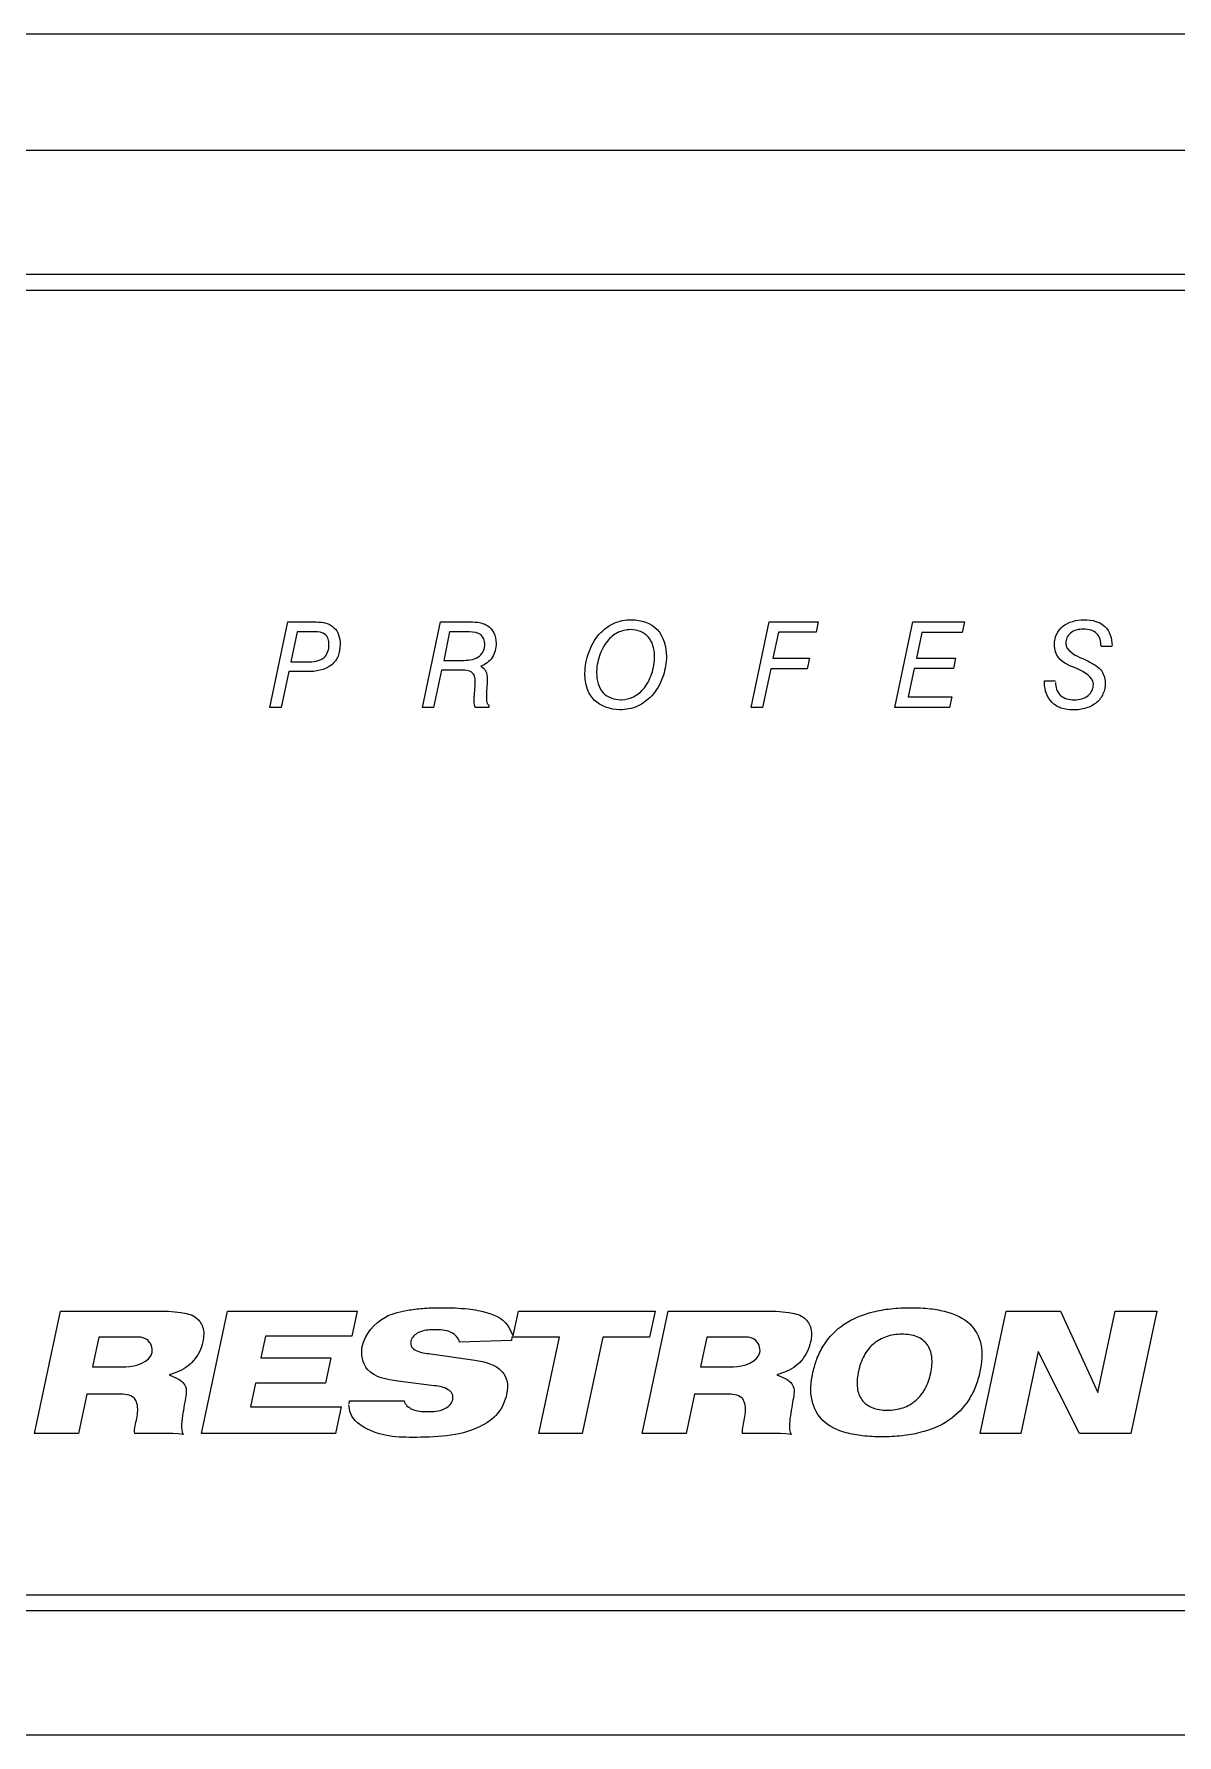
# Model space of a CAD drawing. Header units: inches. Extents: x 29 to 2254, y 8 to 2046.
# Drawn here: x 32.39 to 33.381, y 31.026 to 32.5 of the extents above; entities that cross this region are included whole.
import ezdxf

# ---------------------------------------------------------------- set-up
doc = ezdxf.new("R2010")
doc.units = ezdxf.units.IN
doc.header["$MEASUREMENT"] = 0
doc.layers.add('SCREEN', color=5, linetype='Continuous')

msp = doc.modelspace()

# ---------------------------------------------------------------- linework, layer by layer
at = {"color": 0, "lineweight": 5}
for points in [[(47.3566, 32.4999), (47.3566, 32.4999), (31.3435, 32.4999), (31.3435, 32.4999)], [(47.3566, 32.3989), (47.3566, 32.3989), (31.3435, 32.3989), (31.3435, 32.3989)], [(47.3566, 32.2914), (47.3566, 32.2914), (31.3435, 32.2914), (31.3435, 32.2914)], [(47.3427, 32.2775), (47.3427, 32.2775), (31.3574, 32.2775), (31.3574, 32.2775)], [(31.3574, 31.1469), (31.3574, 31.1469), (47.3427, 31.1469), (47.3427, 31.1469)], [(47.3566, 31.133), (47.3566, 31.133), (31.3435, 31.133), (31.3435, 31.133)], [(47.3566, 31.0255), (47.3566, 31.0255), (31.3435, 31.0255), (31.3435, 31.0255)]]:
    msp.add_open_spline(points, degree=3, dxfattribs=at)
at = {"layer": 'SCREEN', "color": 0, "lineweight": 5}
for points in [[(32.594, 31.9162), (32.594, 31.9162), (32.6097, 31.9903), (32.6097, 31.9903)], [(32.6097, 31.9903), (32.6097, 31.9903), (32.6097, 31.9903), (32.6097, 31.9903)], [(32.6097, 31.9903), (32.6097, 31.9903), (32.6343, 31.9903), (32.6343, 31.9903)], [(32.6178, 31.9818), (32.6178, 31.9818), (32.6123, 31.9557), (32.6123, 31.9557)], [(32.6178, 31.9818), (32.6178, 31.9818), (32.6178, 31.9818), (32.6178, 31.9818)], [(32.6327, 31.9818), (32.6327, 31.9818), (32.6178, 31.9818), (32.6178, 31.9818)], [(32.6327, 31.9818), (32.6327, 31.9818), (32.6327, 31.9818), (32.6327, 31.9818)], [(32.6343, 31.9903), (32.6343, 31.9903), (32.6343, 31.9903), (32.6343, 31.9903)], [(32.7263, 31.9162), (32.7263, 31.9162), (32.7421, 31.9903), (32.7421, 31.9903)], [(32.7421, 31.9903), (32.7421, 31.9903), (32.7421, 31.9903), (32.7421, 31.9903)], [(32.7421, 31.9903), (32.7421, 31.9903), (32.7675, 31.9903), (32.7675, 31.9903)], [(32.7499, 31.9816), (32.7499, 31.9816), (32.7448, 31.957), (32.7448, 31.957)], [(32.7499, 31.9816), (32.7499, 31.9816), (32.7499, 31.9816), (32.7499, 31.9816)], [(32.7673, 31.9816), (32.7673, 31.9816), (32.7499, 31.9816), (32.7499, 31.9816)], [(32.7673, 31.9816), (32.7673, 31.9816), (32.7673, 31.9816), (32.7673, 31.9816)], [(32.7675, 31.9903), (32.7675, 31.9903), (32.7675, 31.9903), (32.7675, 31.9903)], [(33.0115, 31.9162), (33.0115, 31.9162), (33.027, 31.9903), (33.027, 31.9903)], [(33.027, 31.9903), (33.027, 31.9903), (33.027, 31.9903), (33.027, 31.9903)], [(33.027, 31.9903), (33.027, 31.9903), (33.0696, 31.9903), (33.0696, 31.9903)], [(33.0351, 31.9813), (33.0351, 31.9813), (33.0303, 31.9588), (33.0303, 31.9588)], [(33.0351, 31.9813), (33.0351, 31.9813), (33.0351, 31.9813), (33.0351, 31.9813)], [(33.0678, 31.9813), (33.0678, 31.9813), (33.0351, 31.9813), (33.0351, 31.9813)], [(33.0696, 31.9903), (33.0696, 31.9903), (33.0678, 31.9813), (33.0678, 31.9813)], [(33.0678, 31.9813), (33.0678, 31.9813), (33.0678, 31.9813), (33.0678, 31.9813)], [(33.0696, 31.9903), (33.0696, 31.9903), (33.0696, 31.9903), (33.0696, 31.9903)], [(33.0696, 31.9903), (33.0696, 31.9903), (33.0696, 31.9903), (33.0696, 31.9903)], [(33.136, 31.9162), (33.136, 31.9162), (33.1516, 31.9903), (33.1516, 31.9903)], [(33.1516, 31.9903), (33.1516, 31.9903), (33.1516, 31.9903), (33.1516, 31.9903)], [(33.1516, 31.9903), (33.1516, 31.9903), (33.1964, 31.9903), (33.1964, 31.9903)], [(33.1595, 31.9812), (33.1595, 31.9812), (33.1548, 31.9588), (33.1548, 31.9588)], [(33.1595, 31.9812), (33.1595, 31.9812), (33.1595, 31.9812), (33.1595, 31.9812)], [(33.1944, 31.9812), (33.1944, 31.9812), (33.1595, 31.9812), (33.1595, 31.9812)], [(33.1964, 31.9903), (33.1964, 31.9903), (33.1944, 31.9812), (33.1944, 31.9812)], [(33.1944, 31.9812), (33.1944, 31.9812), (33.1944, 31.9812), (33.1944, 31.9812)], [(33.1964, 31.9903), (33.1964, 31.9903), (33.1964, 31.9903), (33.1964, 31.9903)], [(33.1964, 31.9903), (33.1964, 31.9903), (33.1964, 31.9903), (33.1964, 31.9903)], [(33.3244, 31.9691), (33.3244, 31.9691), (33.3148, 31.9691), (33.3148, 31.9691)], [(33.3244, 31.9691), (33.3244, 31.9691), (33.3244, 31.9691), (33.3244, 31.9691)], [(32.6123, 31.9557), (32.6123, 31.9557), (32.6269, 31.9557), (32.6269, 31.9557)], [(32.6269, 31.9557), (32.6269, 31.9557), (32.6269, 31.9557), (32.6269, 31.9557)], [(32.7448, 31.957), (32.7448, 31.957), (32.7626, 31.957), (32.7626, 31.957)], [(32.7626, 31.957), (32.7626, 31.957), (32.7626, 31.957), (32.7626, 31.957)], [(33.0284, 31.9497), (33.0284, 31.9497), (33.0212, 31.9162), (33.0212, 31.9162)], [(33.0284, 31.9497), (33.0284, 31.9497), (33.0284, 31.9497), (33.0284, 31.9497)], [(33.0599, 31.9497), (33.0599, 31.9497), (33.0284, 31.9497), (33.0284, 31.9497)], [(33.0303, 31.9588), (33.0303, 31.9588), (33.0619, 31.9588), (33.0619, 31.9588)], [(33.0619, 31.9588), (33.0619, 31.9588), (33.0599, 31.9497), (33.0599, 31.9497)], [(33.0599, 31.9497), (33.0599, 31.9497), (33.0599, 31.9497), (33.0599, 31.9497)], [(33.0619, 31.9588), (33.0619, 31.9588), (33.0619, 31.9588), (33.0619, 31.9588)], [(33.0619, 31.9588), (33.0619, 31.9588), (33.0619, 31.9588), (33.0619, 31.9588)], [(33.1529, 31.95), (33.1529, 31.95), (33.1475, 31.9253), (33.1475, 31.9253)], [(33.1529, 31.95), (33.1529, 31.95), (33.1529, 31.95), (33.1529, 31.95)], [(33.1868, 31.95), (33.1868, 31.95), (33.1529, 31.95), (33.1529, 31.95)], [(33.1548, 31.9588), (33.1548, 31.9588), (33.1886, 31.9588), (33.1886, 31.9588)], [(33.1886, 31.9588), (33.1886, 31.9588), (33.1868, 31.95), (33.1868, 31.95)], [(33.1868, 31.95), (33.1868, 31.95), (33.1868, 31.95), (33.1868, 31.95)], [(33.1886, 31.9588), (33.1886, 31.9588), (33.1886, 31.9588), (33.1886, 31.9588)], [(33.1886, 31.9588), (33.1886, 31.9588), (33.1886, 31.9588), (33.1886, 31.9588)], [(32.6104, 31.9472), (32.6104, 31.9472), (32.6038, 31.9162), (32.6038, 31.9162)], [(32.6104, 31.9472), (32.6104, 31.9472), (32.6104, 31.9472), (32.6104, 31.9472)], [(32.6262, 31.9472), (32.6262, 31.9472), (32.6104, 31.9472), (32.6104, 31.9472)], [(32.6262, 31.9472), (32.6262, 31.9472), (32.6262, 31.9472), (32.6262, 31.9472)], [(32.7429, 31.9484), (32.7429, 31.9484), (32.7359, 31.9162), (32.7359, 31.9162)], [(32.7429, 31.9484), (32.7429, 31.9484), (32.7429, 31.9484), (32.7429, 31.9484)], [(32.7587, 31.9484), (32.7587, 31.9484), (32.7429, 31.9484), (32.7429, 31.9484)], [(32.7587, 31.9484), (32.7587, 31.9484), (32.7587, 31.9484), (32.7587, 31.9484)], [(32.7715, 31.9274), (32.7715, 31.9274), (32.7721, 31.9358), (32.7721, 31.9358)], [(32.7721, 31.9358), (32.7721, 31.9358), (32.7721, 31.9358), (32.7721, 31.9358)], [(32.7824, 31.9374), (32.7824, 31.9374), (32.782, 31.93), (32.782, 31.93)], [(32.7824, 31.9374), (32.7824, 31.9374), (32.7824, 31.9374), (32.7824, 31.9374)], [(33.2658, 31.9373), (33.2658, 31.9373), (33.2659, 31.9392), (33.2659, 31.9392)], [(33.2659, 31.9392), (33.2659, 31.9392), (33.2752, 31.9392), (33.2752, 31.9392)], [(33.2659, 31.9392), (33.2659, 31.9392), (33.2659, 31.9392), (33.2659, 31.9392)], [(33.2752, 31.9392), (33.2752, 31.9392), (33.2752, 31.9392), (33.2752, 31.9392)], [(33.1475, 31.9253), (33.1475, 31.9253), (33.1853, 31.9253), (33.1853, 31.9253)], [(33.1853, 31.9253), (33.1853, 31.9253), (33.1833, 31.9162), (33.1833, 31.9162)], [(33.1853, 31.9253), (33.1853, 31.9253), (33.1853, 31.9253), (33.1853, 31.9253)], [(33.1853, 31.9253), (33.1853, 31.9253), (33.1853, 31.9253), (33.1853, 31.9253)], [(32.6038, 31.9162), (32.6038, 31.9162), (32.594, 31.9162), (32.594, 31.9162)], [(32.6038, 31.9162), (32.6038, 31.9162), (32.6038, 31.9162), (32.6038, 31.9162)], [(32.7359, 31.9162), (32.7359, 31.9162), (32.7263, 31.9162), (32.7263, 31.9162)], [(32.7359, 31.9162), (32.7359, 31.9162), (32.7359, 31.9162), (32.7359, 31.9162)], [(32.7839, 31.9162), (32.7839, 31.9162), (32.7721, 31.9162), (32.7721, 31.9162)], [(32.7839, 31.9182), (32.7839, 31.9182), (32.7839, 31.9182), (32.7839, 31.9182)], [(32.7839, 31.9182), (32.7839, 31.9182), (32.7839, 31.9162), (32.7839, 31.9162)], [(32.7839, 31.9162), (32.7839, 31.9162), (32.7839, 31.9162), (32.7839, 31.9162)], [(33.0212, 31.9162), (33.0212, 31.9162), (33.0115, 31.9162), (33.0115, 31.9162)], [(33.0212, 31.9162), (33.0212, 31.9162), (33.0212, 31.9162), (33.0212, 31.9162)], [(33.1833, 31.9162), (33.1833, 31.9162), (33.136, 31.9162), (33.136, 31.9162)], [(33.1833, 31.9162), (33.1833, 31.9162), (33.1833, 31.9162), (33.1833, 31.9162)], [(32.3899, 31.2869), (32.3899, 31.2869), (32.4124, 31.393), (32.4124, 31.393)], [(32.4124, 31.393), (32.4124, 31.393), (32.4124, 31.393), (32.4124, 31.393)], [(32.4124, 31.393), (32.4124, 31.393), (32.4953, 31.393), (32.4953, 31.393)], [(32.4953, 31.393), (32.4953, 31.393), (32.4953, 31.393), (32.4953, 31.393)], [(32.5347, 31.2869), (32.5347, 31.2869), (32.5573, 31.393), (32.5573, 31.393)], [(32.5573, 31.393), (32.5573, 31.393), (32.5573, 31.393), (32.5573, 31.393)], [(32.5573, 31.393), (32.5573, 31.393), (32.6699, 31.393), (32.6699, 31.393)], [(32.6699, 31.393), (32.6699, 31.393), (32.6653, 31.3712), (32.6653, 31.3712)], [(32.6699, 31.393), (32.6699, 31.393), (32.6699, 31.393), (32.6699, 31.393)], [(32.6699, 31.393), (32.6699, 31.393), (32.6699, 31.393), (32.6699, 31.393)], [(32.805, 31.3716), (32.805, 31.3716), (32.8096, 31.393), (32.8096, 31.393)], [(32.8096, 31.393), (32.8096, 31.393), (32.8096, 31.393), (32.8096, 31.393)], [(32.8096, 31.393), (32.8096, 31.393), (32.9281, 31.393), (32.9281, 31.393)], [(32.9169, 31.2869), (32.9169, 31.2869), (32.9395, 31.393), (32.9395, 31.393)], [(32.9281, 31.393), (32.9281, 31.393), (32.9232, 31.3703), (32.9232, 31.3703)], [(32.9281, 31.393), (32.9281, 31.393), (32.9281, 31.393), (32.9281, 31.393)], [(32.9281, 31.393), (32.9281, 31.393), (32.9281, 31.393), (32.9281, 31.393)], [(32.9395, 31.393), (32.9395, 31.393), (32.9395, 31.393), (32.9395, 31.393)], [(32.9395, 31.393), (32.9395, 31.393), (33.0223, 31.393), (33.0223, 31.393)], [(33.0223, 31.393), (33.0223, 31.393), (33.0223, 31.393), (33.0223, 31.393)], [(33.2101, 31.2869), (33.2101, 31.2869), (33.2326, 31.393), (33.2326, 31.393)], [(33.2326, 31.393), (33.2326, 31.393), (33.2326, 31.393), (33.2326, 31.393)], [(33.2326, 31.393), (33.2326, 31.393), (33.2798, 31.393), (33.2798, 31.393)], [(33.2798, 31.393), (33.2798, 31.393), (33.3121, 31.3225), (33.3121, 31.3225)], [(33.2798, 31.393), (33.2798, 31.393), (33.2798, 31.393), (33.2798, 31.393)], [(33.3121, 31.3225), (33.3121, 31.3225), (33.327, 31.393), (33.327, 31.393)], [(33.327, 31.393), (33.327, 31.393), (33.327, 31.393), (33.327, 31.393)], [(33.327, 31.393), (33.327, 31.393), (33.3632, 31.393), (33.3632, 31.393)], [(33.3632, 31.393), (33.3632, 31.393), (33.3407, 31.2869), (33.3407, 31.2869)], [(33.3632, 31.393), (33.3632, 31.393), (33.3632, 31.393), (33.3632, 31.393)], [(33.3632, 31.393), (33.3632, 31.393), (33.3632, 31.393), (33.3632, 31.393)], [(32.8014, 31.3786), (32.8014, 31.3786), (32.805, 31.3716), (32.805, 31.3716)], [(32.4458, 31.3703), (32.4458, 31.3703), (32.4404, 31.3447), (32.4404, 31.3447)], [(32.4458, 31.3703), (32.4458, 31.3703), (32.4458, 31.3703), (32.4458, 31.3703)], [(32.4722, 31.3703), (32.4722, 31.3703), (32.4458, 31.3703), (32.4458, 31.3703)], [(32.4722, 31.3703), (32.4722, 31.3703), (32.4722, 31.3703), (32.4722, 31.3703)], [(32.5902, 31.3712), (32.5902, 31.3712), (32.5862, 31.3523), (32.5862, 31.3523)], [(32.5902, 31.3712), (32.5902, 31.3712), (32.5902, 31.3712), (32.5902, 31.3712)], [(32.6653, 31.3712), (32.6653, 31.3712), (32.5902, 31.3712), (32.5902, 31.3712)], [(32.6653, 31.3712), (32.6653, 31.3712), (32.6653, 31.3712), (32.6653, 31.3712)], [(32.8037, 31.3676), (32.8037, 31.3676), (32.7585, 31.3661), (32.7585, 31.3661)], [(32.8038, 31.3703), (32.8038, 31.3703), (32.8037, 31.3676), (32.8037, 31.3676)], [(32.8037, 31.3676), (32.8037, 31.3676), (32.8037, 31.3676), (32.8037, 31.3676)], [(32.8038, 31.3703), (32.8038, 31.3703), (32.8038, 31.3703), (32.8038, 31.3703)], [(32.8451, 31.3703), (32.8451, 31.3703), (32.8038, 31.3703), (32.8038, 31.3703)], [(32.8274, 31.2869), (32.8274, 31.2869), (32.8451, 31.3703), (32.8451, 31.3703)], [(32.8451, 31.3703), (32.8451, 31.3703), (32.8451, 31.3703), (32.8451, 31.3703)], [(32.8451, 31.3703), (32.8451, 31.3703), (32.8451, 31.3703), (32.8451, 31.3703)], [(32.8827, 31.3703), (32.8827, 31.3703), (32.865, 31.2869), (32.865, 31.2869)], [(32.8827, 31.3703), (32.8827, 31.3703), (32.8827, 31.3703), (32.8827, 31.3703)], [(32.9232, 31.3703), (32.9232, 31.3703), (32.8827, 31.3703), (32.8827, 31.3703)], [(32.9232, 31.3703), (32.9232, 31.3703), (32.9232, 31.3703), (32.9232, 31.3703)], [(32.9729, 31.3703), (32.9729, 31.3703), (32.9674, 31.3447), (32.9674, 31.3447)], [(32.9729, 31.3703), (32.9729, 31.3703), (32.9729, 31.3703), (32.9729, 31.3703)], [(32.9993, 31.3703), (32.9993, 31.3703), (32.9729, 31.3703), (32.9729, 31.3703)], [(32.9993, 31.3703), (32.9993, 31.3703), (32.9993, 31.3703), (32.9993, 31.3703)], [(32.4404, 31.3447), (32.4404, 31.3447), (32.4691, 31.3447), (32.4691, 31.3447)], [(32.4691, 31.3447), (32.4777, 31.3447), (32.4901, 31.3486), (32.4919, 31.3571)], [(32.4691, 31.3447), (32.4691, 31.3447), (32.4691, 31.3447), (32.4691, 31.3447)], [(32.5862, 31.3523), (32.5862, 31.3523), (32.647, 31.3523), (32.647, 31.3523)], [(32.647, 31.3523), (32.647, 31.3523), (32.6424, 31.3304), (32.6424, 31.3304)], [(32.647, 31.3523), (32.647, 31.3523), (32.647, 31.3523), (32.647, 31.3523)], [(32.647, 31.3523), (32.647, 31.3523), (32.647, 31.3523), (32.647, 31.3523)], [(32.7336, 31.3559), (32.7336, 31.3559), (32.7719, 31.3503), (32.7719, 31.3503)], [(32.9674, 31.3447), (32.9674, 31.3447), (32.9961, 31.3447), (32.9961, 31.3447)], [(32.9961, 31.3447), (33.0048, 31.3447), (33.0172, 31.3486), (33.019, 31.3571)], [(32.9961, 31.3447), (32.9961, 31.3447), (32.9961, 31.3447), (32.9961, 31.3447)], [(33.2603, 31.3579), (33.2603, 31.3579), (33.2452, 31.2869), (33.2452, 31.2869)], [(33.2603, 31.3579), (33.2603, 31.3579), (33.2603, 31.3579), (33.2603, 31.3579)], [(33.2961, 31.2869), (33.2961, 31.2869), (33.2603, 31.3579), (33.2603, 31.3579)], [(32.5133, 31.3401), (32.5133, 31.3401), (32.5068, 31.3378), (32.5068, 31.3378)], [(32.5068, 31.3378), (32.5068, 31.3378), (32.5131, 31.3349), (32.5131, 31.3349)], [(32.5133, 31.3401), (32.5133, 31.3401), (32.5133, 31.3401), (32.5133, 31.3401)], [(32.5816, 31.3304), (32.5816, 31.3304), (32.5772, 31.31), (32.5772, 31.31)], [(32.5816, 31.3304), (32.5816, 31.3304), (32.5816, 31.3304), (32.5816, 31.3304)], [(32.6424, 31.3304), (32.6424, 31.3304), (32.5816, 31.3304), (32.5816, 31.3304)], [(32.7366, 31.3283), (32.7366, 31.3283), (32.7051, 31.3323), (32.7051, 31.3323)], [(33.0404, 31.3401), (33.0404, 31.3401), (33.0338, 31.3378), (33.0338, 31.3378)], [(33.0338, 31.3378), (33.0338, 31.3378), (33.0402, 31.3349), (33.0402, 31.3349)], [(33.0404, 31.3401), (33.0404, 31.3401), (33.0404, 31.3401), (33.0404, 31.3401)], [(32.4353, 31.3209), (32.4353, 31.3209), (32.4281, 31.2869), (32.4281, 31.2869)], [(32.4353, 31.3209), (32.4353, 31.3209), (32.4353, 31.3209), (32.4353, 31.3209)], [(32.4634, 31.3209), (32.4634, 31.3209), (32.4353, 31.3209), (32.4353, 31.3209)], [(32.4634, 31.3209), (32.4634, 31.3209), (32.4634, 31.3209), (32.4634, 31.3209)], [(32.6628, 31.3125), (32.6628, 31.3125), (32.6631, 31.3153), (32.6631, 31.3153)], [(32.6631, 31.3153), (32.6631, 31.3153), (32.6631, 31.3153), (32.6631, 31.3153)], [(32.6631, 31.3153), (32.6631, 31.3153), (32.7105, 31.3153), (32.7105, 31.3153)], [(32.7105, 31.3153), (32.7105, 31.3153), (32.7105, 31.3153), (32.7105, 31.3153)], [(32.9624, 31.3209), (32.9624, 31.3209), (32.9551, 31.2869), (32.9551, 31.2869)], [(32.9624, 31.3209), (32.9624, 31.3209), (32.9624, 31.3209), (32.9624, 31.3209)], [(32.9905, 31.3209), (32.9905, 31.3209), (32.9624, 31.3209), (32.9624, 31.3209)], [(32.9905, 31.3209), (32.9905, 31.3209), (32.9905, 31.3209), (32.9905, 31.3209)], [(32.5772, 31.31), (32.5772, 31.31), (32.656, 31.31), (32.656, 31.31)], [(32.656, 31.31), (32.656, 31.31), (32.6511, 31.2869), (32.6511, 31.2869)], [(32.656, 31.31), (32.656, 31.31), (32.656, 31.31), (32.656, 31.31)], [(32.656, 31.31), (32.656, 31.31), (32.656, 31.31), (32.656, 31.31)], [(32.663, 31.3084), (32.663, 31.3084), (32.6626, 31.3117), (32.6626, 31.3117)], [(32.4281, 31.2869), (32.4281, 31.2869), (32.3899, 31.2869), (32.3899, 31.2869)], [(32.4281, 31.2869), (32.4281, 31.2869), (32.4281, 31.2869), (32.4281, 31.2869)], [(32.6511, 31.2869), (32.6511, 31.2869), (32.5347, 31.2869), (32.5347, 31.2869)], [(32.6511, 31.2869), (32.6511, 31.2869), (32.6511, 31.2869), (32.6511, 31.2869)], [(32.865, 31.2869), (32.865, 31.2869), (32.8274, 31.2869), (32.8274, 31.2869)], [(32.865, 31.2869), (32.865, 31.2869), (32.865, 31.2869), (32.865, 31.2869)], [(32.9551, 31.2869), (32.9551, 31.2869), (32.9169, 31.2869), (32.9169, 31.2869)], [(32.9551, 31.2869), (32.9551, 31.2869), (32.9551, 31.2869), (32.9551, 31.2869)], [(33.2452, 31.2869), (33.2452, 31.2869), (33.2101, 31.2869), (33.2101, 31.2869)], [(33.2452, 31.2869), (33.2452, 31.2869), (33.2452, 31.2869), (33.2452, 31.2869)], [(33.3407, 31.2869), (33.3407, 31.2869), (33.2961, 31.2869), (33.2961, 31.2869)], [(33.3407, 31.2869), (33.3407, 31.2869), (33.3407, 31.2869), (33.3407, 31.2869)]]:
    msp.add_open_spline(points, degree=3, dxfattribs=at)
for points, knots in [([(32.6343, 31.9903), (32.6397, 31.9903), (32.6458, 31.989), (32.6497, 31.9853), (32.6497, 31.9853), (32.6515, 31.9836), (32.6528, 31.9815), (32.6537, 31.9792), (32.6537, 31.9792), (32.6547, 31.9766), (32.655, 31.9737), (32.655, 31.9709), (32.655, 31.9709), (32.655, 31.9674), (32.6545, 31.9638), (32.6532, 31.9606), (32.6532, 31.9606), (32.652, 31.9578), (32.6501, 31.9552), (32.6477, 31.9532), (32.6477, 31.9532), (32.642, 31.9484), (32.6336, 31.9472), (32.6262, 31.9472)], [0, 0, 0, 0, 0.166667, 0.166667, 0.166667, 0.166667, 0.333333, 0.333333, 0.333333, 0.333333, 0.5, 0.5, 0.5, 0.5, 0.666667, 0.666667, 0.666667, 0.666667, 0.833333, 0.833333, 0.833333, 0.833333, 1, 1, 1, 1]), ([(32.6269, 31.9557), (32.6317, 31.9557), (32.6372, 31.9562), (32.6409, 31.9593), (32.6409, 31.9593), (32.6423, 31.9606), (32.6435, 31.9622), (32.6442, 31.964), (32.6442, 31.964), (32.6451, 31.9661), (32.6453, 31.9684), (32.6453, 31.9707), (32.6453, 31.9707), (32.6453, 31.9724), (32.6452, 31.9741), (32.6446, 31.9757), (32.6446, 31.9757), (32.6441, 31.977), (32.6433, 31.9783), (32.6423, 31.9792), (32.6423, 31.9792), (32.6399, 31.9814), (32.636, 31.9818), (32.6327, 31.9818)], [0, 0, 0, 0, 0.166667, 0.166667, 0.166667, 0.166667, 0.333333, 0.333333, 0.333333, 0.333333, 0.5, 0.5, 0.5, 0.5, 0.666667, 0.666667, 0.666667, 0.666667, 0.833333, 0.833333, 0.833333, 0.833333, 1, 1, 1, 1]), ([(32.7626, 31.957), (32.7672, 31.957), (32.7724, 31.9577), (32.7759, 31.9607), (32.7759, 31.9607), (32.7788, 31.9631), (32.7806, 31.9672), (32.7804, 31.9712), (32.7804, 31.9712), (32.7803, 31.9742), (32.7792, 31.9772), (32.7772, 31.979), (32.7772, 31.979), (32.7746, 31.9812), (32.7707, 31.9816), (32.7673, 31.9816)], [0, 0, 0, 0, 0.25, 0.25, 0.25, 0.25, 0.5, 0.5, 0.5, 0.5, 0.75, 0.75, 0.75, 0.75, 1, 1, 1, 1]), ([(32.7675, 31.9903), (32.7706, 31.9903), (32.7738, 31.9903), (32.7769, 31.9895), (32.7769, 31.9895), (32.7789, 31.989), (32.7809, 31.9882), (32.7827, 31.9871), (32.7827, 31.9871), (32.7851, 31.9855), (32.787, 31.9833), (32.7883, 31.9808), (32.7883, 31.9808), (32.7896, 31.9781), (32.7902, 31.975), (32.7902, 31.9719), (32.7902, 31.9719), (32.7903, 31.9675), (32.7893, 31.963), (32.7868, 31.9594), (32.7868, 31.9594), (32.7845, 31.9559), (32.7809, 31.9533), (32.777, 31.9519)], [0, 0, 0, 0, 0.166667, 0.166667, 0.166667, 0.166667, 0.333333, 0.333333, 0.333333, 0.333333, 0.5, 0.5, 0.5, 0.5, 0.666667, 0.666667, 0.666667, 0.666667, 0.833333, 0.833333, 0.833333, 0.833333, 1, 1, 1, 1]), ([(32.8673, 31.9456), (32.8673, 31.9518), (32.8685, 31.9579), (32.8706, 31.9638), (32.8706, 31.9638), (32.8726, 31.9695), (32.8756, 31.975), (32.8797, 31.9796), (32.8797, 31.9796), (32.8832, 31.9835), (32.8874, 31.9868), (32.8921, 31.989), (32.8921, 31.989), (32.8969, 31.9912), (32.9023, 31.9923), (32.9078, 31.9922), (32.9078, 31.9922), (32.9159, 31.9921), (32.9244, 31.9894), (32.9299, 31.9837), (32.9299, 31.9837), (32.9355, 31.9779), (32.9378, 31.9689), (32.9379, 31.9604), (32.9379, 31.9604), (32.9379, 31.9598), (32.9379, 31.9592), (32.9379, 31.9585)], [0, 0, 0, 0, 0.142857, 0.142857, 0.142857, 0.142857, 0.285714, 0.285714, 0.285714, 0.285714, 0.428571, 0.428571, 0.428571, 0.428571, 0.571429, 0.571429, 0.571429, 0.571429, 0.714286, 0.714286, 0.714286, 0.714286, 0.857143, 0.857143, 0.857143, 0.857143, 1, 1, 1, 1]), ([(32.9068, 31.9836), (32.903, 31.9835), (32.8992, 31.9827), (32.8958, 31.981), (32.8958, 31.981), (32.8923, 31.9793), (32.8892, 31.9767), (32.8868, 31.9737), (32.8868, 31.9737), (32.8836, 31.9699), (32.8815, 31.9654), (32.8799, 31.9608), (32.8799, 31.9608), (32.8783, 31.956), (32.8773, 31.951), (32.8774, 31.9458), (32.8774, 31.9458), (32.8775, 31.9397), (32.879, 31.9332), (32.883, 31.9289), (32.883, 31.9289), (32.8867, 31.925), (32.8926, 31.9229), (32.8983, 31.9228), (32.8983, 31.9228), (32.8986, 31.9228), (32.899, 31.9228), (32.8994, 31.9228)], [0, 0, 0, 0, 0.142857, 0.142857, 0.142857, 0.142857, 0.285714, 0.285714, 0.285714, 0.285714, 0.428571, 0.428571, 0.428571, 0.428571, 0.571429, 0.571429, 0.571429, 0.571429, 0.714286, 0.714286, 0.714286, 0.714286, 0.857143, 0.857143, 0.857143, 0.857143, 1, 1, 1, 1]), ([(32.8994, 31.9228), (32.9027, 31.923), (32.9059, 31.9238), (32.9088, 31.9251), (32.9088, 31.9251), (32.9122, 31.9267), (32.9151, 31.929), (32.9176, 31.9318), (32.9176, 31.9318), (32.921, 31.9356), (32.9234, 31.9402), (32.9251, 31.9451), (32.9251, 31.9451), (32.9269, 31.9502), (32.9279, 31.9556), (32.9277, 31.9612), (32.9277, 31.9612), (32.9275, 31.9671), (32.9259, 31.9733), (32.922, 31.9775), (32.922, 31.9775), (32.9202, 31.9795), (32.9179, 31.981), (32.9155, 31.982), (32.9155, 31.982), (32.9127, 31.9831), (32.9098, 31.9836), (32.9068, 31.9836)], [0, 0, 0, 0, 0.142857, 0.142857, 0.142857, 0.142857, 0.285714, 0.285714, 0.285714, 0.285714, 0.428571, 0.428571, 0.428571, 0.428571, 0.571429, 0.571429, 0.571429, 0.571429, 0.714286, 0.714286, 0.714286, 0.714286, 0.857143, 0.857143, 0.857143, 0.857143, 1, 1, 1, 1]), ([(33.2945, 31.9495), (33.2887, 31.952), (33.2821, 31.9543), (33.2781, 31.9592), (33.2781, 31.9592), (33.277, 31.9607), (33.276, 31.9624), (33.2754, 31.9643), (33.2754, 31.9643), (33.2747, 31.9663), (33.2745, 31.9686), (33.2745, 31.9708), (33.2745, 31.9708), (33.2745, 31.9738), (33.275, 31.9768), (33.2763, 31.9795), (33.2763, 31.9795), (33.2775, 31.9821), (33.2793, 31.9845), (33.2815, 31.9863), (33.2815, 31.9863), (33.2866, 31.9905), (33.2935, 31.9921), (33.3001, 31.9922), (33.3001, 31.9922), (33.3037, 31.9922), (33.3071, 31.9918), (33.3104, 31.9908), (33.3104, 31.9908), (33.311, 31.9906), (33.3115, 31.9904), (33.3121, 31.9901)], [0, 0, 0, 0, 0.125, 0.125, 0.125, 0.125, 0.25, 0.25, 0.25, 0.25, 0.375, 0.375, 0.375, 0.375, 0.5, 0.5, 0.5, 0.5, 0.625, 0.625, 0.625, 0.625, 0.75, 0.75, 0.75, 0.75, 0.875, 0.875, 0.875, 0.875, 1, 1, 1, 1]), ([(33.3148, 31.9694), (33.3148, 31.9732), (33.3138, 31.9776), (33.311, 31.9803), (33.311, 31.9803), (33.3097, 31.9816), (33.308, 31.9825), (33.3062, 31.9831), (33.3062, 31.9831), (33.304, 31.9838), (33.3018, 31.984), (33.2995, 31.984), (33.2995, 31.984), (33.2955, 31.984), (33.2914, 31.9832), (33.2883, 31.9806), (33.2883, 31.9806), (33.2858, 31.9784), (33.2841, 31.975), (33.2842, 31.9719)], [0, 0, 0, 0, 0.2, 0.2, 0.2, 0.2, 0.4, 0.4, 0.4, 0.4, 0.6, 0.6, 0.6, 0.6, 0.8, 0.8, 0.8, 0.8, 1, 1, 1, 1]), ([(33.3121, 31.9901), (33.3143, 31.9893), (33.3164, 31.988), (33.3181, 31.9864), (33.3181, 31.9864), (33.3224, 31.9824), (33.3244, 31.9759), (33.3244, 31.97)], [0, 0, 0, 0, 0.5, 0.5, 0.5, 0.5, 1, 1, 1, 1]), ([(33.2842, 31.9719), (33.2842, 31.9718), (33.2842, 31.9716), (33.2842, 31.9714), (33.2842, 31.9714), (33.2847, 31.966), (33.2912, 31.9618), (33.2965, 31.9596)], [0, 0, 0, 0, 0.5, 0.5, 0.5, 0.5, 1, 1, 1, 1]), ([(32.777, 31.9519), (32.7787, 31.951), (32.7803, 31.9495), (32.7812, 31.9478), (32.7812, 31.9478), (32.7823, 31.9458), (32.7825, 31.9433), (32.7825, 31.941), (32.7825, 31.941), (32.7825, 31.9402), (32.7825, 31.9395), (32.7825, 31.9388), (32.7825, 31.9388), (32.7825, 31.9383), (32.7824, 31.9379), (32.7824, 31.9374)], [0, 0, 0, 0, 0.25, 0.25, 0.25, 0.25, 0.5, 0.5, 0.5, 0.5, 0.75, 0.75, 0.75, 0.75, 1, 1, 1, 1]), ([(32.9379, 31.9585), (32.9377, 31.9529), (32.9365, 31.9474), (32.9346, 31.9422), (32.9346, 31.9422), (32.9325, 31.9364), (32.9294, 31.9309), (32.9252, 31.9263), (32.9252, 31.9263), (32.9218, 31.9226), (32.9176, 31.9194), (32.913, 31.9173), (32.913, 31.9173), (32.9082, 31.9151), (32.9029, 31.9141), (32.8975, 31.9142), (32.8975, 31.9142), (32.8894, 31.9143), (32.8809, 31.917), (32.8754, 31.9226), (32.8754, 31.9226), (32.8727, 31.9254), (32.8706, 31.9288), (32.8693, 31.9325), (32.8693, 31.9325), (32.8679, 31.9367), (32.8673, 31.9412), (32.8673, 31.9456)], [0, 0, 0, 0, 0.142857, 0.142857, 0.142857, 0.142857, 0.285714, 0.285714, 0.285714, 0.285714, 0.428571, 0.428571, 0.428571, 0.428571, 0.571429, 0.571429, 0.571429, 0.571429, 0.714286, 0.714286, 0.714286, 0.714286, 0.857143, 0.857143, 0.857143, 0.857143, 1, 1, 1, 1]), ([(33.2965, 31.9596), (33.2975, 31.9591), (33.2985, 31.9587), (33.2995, 31.9583), (33.2995, 31.9583), (33.3012, 31.9575), (33.3029, 31.9567), (33.3046, 31.9558), (33.3046, 31.9558), (33.306, 31.9551), (33.3074, 31.9543), (33.3088, 31.9534), (33.3088, 31.9534), (33.3109, 31.9521), (33.313, 31.9507), (33.3145, 31.9489), (33.3145, 31.9489), (33.317, 31.9459), (33.3182, 31.9418), (33.3184, 31.9378), (33.3184, 31.9378), (33.3185, 31.9343), (33.3179, 31.931), (33.3165, 31.9279), (33.3165, 31.9279), (33.3152, 31.9251), (33.3133, 31.9224), (33.3109, 31.9204), (33.3109, 31.9204), (33.3083, 31.9182), (33.3053, 31.9167), (33.3021, 31.9157), (33.3021, 31.9157), (33.2983, 31.9145), (33.2944, 31.914), (33.2905, 31.9141), (33.2905, 31.9141), (33.287, 31.9141), (33.2836, 31.9145), (33.2803, 31.9156), (33.2803, 31.9156), (33.2797, 31.9158), (33.2792, 31.9161), (33.2786, 31.9163)], [0, 0, 0, 0, 0.090909, 0.090909, 0.090909, 0.090909, 0.181818, 0.181818, 0.181818, 0.181818, 0.272727, 0.272727, 0.272727, 0.272727, 0.363636, 0.363636, 0.363636, 0.363636, 0.454545, 0.454545, 0.454545, 0.454545, 0.545455, 0.545455, 0.545455, 0.545455, 0.636364, 0.636364, 0.636364, 0.636364, 0.727273, 0.727273, 0.727273, 0.727273, 0.818182, 0.818182, 0.818182, 0.818182, 0.909091, 0.909091, 0.909091, 0.909091, 1, 1, 1, 1]), ([(33.3082, 31.9361), (33.3082, 31.9363), (33.3082, 31.9365), (33.3082, 31.9367), (33.3082, 31.9367), (33.3076, 31.9427), (33.3002, 31.9471), (33.2945, 31.9495)], [0, 0, 0, 0, 0.5, 0.5, 0.5, 0.5, 1, 1, 1, 1]), ([(32.7721, 31.9358), (32.7721, 31.9362), (32.7722, 31.9365), (32.7722, 31.9369), (32.7722, 31.9369), (32.7722, 31.9375), (32.7722, 31.938), (32.7722, 31.9386), (32.7722, 31.9386), (32.7722, 31.9402), (32.7721, 31.9418), (32.7716, 31.9434), (32.7716, 31.9434), (32.7711, 31.9445), (32.7705, 31.9455), (32.7696, 31.9463), (32.7696, 31.9463), (32.7669, 31.9487), (32.7624, 31.9484), (32.7587, 31.9484)], [0, 0, 0, 0, 0.2, 0.2, 0.2, 0.2, 0.4, 0.4, 0.4, 0.4, 0.6, 0.6, 0.6, 0.6, 0.8, 0.8, 0.8, 0.8, 1, 1, 1, 1]), ([(33.2786, 31.9163), (33.2763, 31.9173), (33.2742, 31.9186), (33.2725, 31.9204), (33.2725, 31.9204), (33.2681, 31.9246), (33.2658, 31.9312), (33.2658, 31.9373)], [0, 0, 0, 0, 0.5, 0.5, 0.5, 0.5, 1, 1, 1, 1]), ([(33.2752, 31.9379), (33.2752, 31.9339), (33.2767, 31.9295), (33.2795, 31.9268), (33.2795, 31.9268), (33.2825, 31.9239), (33.2871, 31.9228), (33.2916, 31.9228), (33.2916, 31.9228), (33.2961, 31.9228), (33.3005, 31.9239), (33.3037, 31.9266), (33.3037, 31.9266), (33.3051, 31.9278), (33.3062, 31.9293), (33.307, 31.931), (33.307, 31.931), (33.3078, 31.9326), (33.3082, 31.9344), (33.3082, 31.9361)], [0, 0, 0, 0, 0.2, 0.2, 0.2, 0.2, 0.4, 0.4, 0.4, 0.4, 0.6, 0.6, 0.6, 0.6, 0.8, 0.8, 0.8, 0.8, 1, 1, 1, 1]), ([(32.7721, 31.9162), (32.7718, 31.9171), (32.7716, 31.918), (32.7714, 31.9189), (32.7714, 31.9189), (32.7713, 31.9198), (32.7712, 31.9208), (32.7712, 31.9217), (32.7712, 31.9217), (32.7712, 31.9225), (32.7712, 31.9233), (32.7713, 31.9241), (32.7713, 31.9241), (32.7713, 31.9252), (32.7714, 31.9263), (32.7715, 31.9274)], [0, 0, 0, 0, 0.25, 0.25, 0.25, 0.25, 0.5, 0.5, 0.5, 0.5, 0.75, 0.75, 0.75, 0.75, 1, 1, 1, 1]), ([(32.782, 31.93), (32.7819, 31.9291), (32.7819, 31.9283), (32.7818, 31.9274), (32.7818, 31.9274), (32.7818, 31.9267), (32.7818, 31.9261), (32.7818, 31.9254), (32.7818, 31.9254), (32.7818, 31.9238), (32.7818, 31.9222), (32.7823, 31.9207), (32.7823, 31.9207), (32.7826, 31.9197), (32.7831, 31.9188), (32.7839, 31.9182)], [0, 0, 0, 0, 0.25, 0.25, 0.25, 0.25, 0.5, 0.5, 0.5, 0.5, 0.75, 0.75, 0.75, 0.75, 1, 1, 1, 1]), ([(32.4953, 31.393), (32.5025, 31.393), (32.5097, 31.3928), (32.517, 31.3917), (32.517, 31.3917), (32.5214, 31.3911), (32.5259, 31.3902), (32.5294, 31.3877), (32.5294, 31.3877), (32.5323, 31.3857), (32.5346, 31.3826), (32.5358, 31.3793), (32.5358, 31.3793), (32.5372, 31.3752), (32.5369, 31.3706), (32.5359, 31.3663), (32.5359, 31.3663), (32.5346, 31.3603), (32.532, 31.3548), (32.528, 31.3502), (32.528, 31.3502), (32.5241, 31.3456), (32.5189, 31.3421), (32.5133, 31.3401)], [0, 0, 0, 0, 0.166667, 0.166667, 0.166667, 0.166667, 0.333333, 0.333333, 0.333333, 0.333333, 0.5, 0.5, 0.5, 0.5, 0.666667, 0.666667, 0.666667, 0.666667, 0.833333, 0.833333, 0.833333, 0.833333, 1, 1, 1, 1]), ([(32.6742, 31.3622), (32.6765, 31.3728), (32.6846, 31.3825), (32.6943, 31.3878), (32.6943, 31.3878), (32.7008, 31.3913), (32.7078, 31.3928), (32.7149, 31.3939), (32.7149, 31.3939), (32.7193, 31.3946), (32.7237, 31.3951), (32.7282, 31.3954), (32.7282, 31.3954), (32.7332, 31.3958), (32.7383, 31.3959), (32.7434, 31.3959), (32.7434, 31.3959), (32.751, 31.3959), (32.7585, 31.3956), (32.766, 31.3948), (32.766, 31.3948), (32.7716, 31.3942), (32.7772, 31.3933), (32.7829, 31.3915), (32.7829, 31.3915), (32.7904, 31.3892), (32.798, 31.3853), (32.8014, 31.3786)], [0, 0, 0, 0, 0.142857, 0.142857, 0.142857, 0.142857, 0.285714, 0.285714, 0.285714, 0.285714, 0.428571, 0.428571, 0.428571, 0.428571, 0.571429, 0.571429, 0.571429, 0.571429, 0.714286, 0.714286, 0.714286, 0.714286, 0.857143, 0.857143, 0.857143, 0.857143, 1, 1, 1, 1]), ([(33.0223, 31.393), (33.0296, 31.393), (33.0367, 31.3928), (33.0441, 31.3917), (33.0441, 31.3917), (33.0485, 31.3911), (33.0529, 31.3902), (33.0565, 31.3877), (33.0565, 31.3877), (33.0594, 31.3857), (33.0617, 31.3826), (33.0628, 31.3793), (33.0628, 31.3793), (33.0642, 31.3752), (33.064, 31.3706), (33.063, 31.3663), (33.063, 31.3663), (33.0617, 31.3603), (33.059, 31.3548), (33.0551, 31.3502), (33.0551, 31.3502), (33.0512, 31.3456), (33.046, 31.3421), (33.0404, 31.3401)], [0, 0, 0, 0, 0.166667, 0.166667, 0.166667, 0.166667, 0.333333, 0.333333, 0.333333, 0.333333, 0.5, 0.5, 0.5, 0.5, 0.666667, 0.666667, 0.666667, 0.666667, 0.833333, 0.833333, 0.833333, 0.833333, 1, 1, 1, 1]), ([(33.0656, 31.342), (33.0664, 31.3455), (33.0675, 31.349), (33.0688, 31.3524), (33.0688, 31.3524), (33.0704, 31.3563), (33.0723, 31.3602), (33.0746, 31.3638), (33.0746, 31.3638), (33.0791, 31.3707), (33.0851, 31.3768), (33.092, 31.3815), (33.092, 31.3815), (33.0996, 31.3866), (33.1082, 31.39), (33.1171, 31.3923), (33.1171, 31.3923), (33.1222, 31.3935), (33.1273, 31.3944), (33.1325, 31.395), (33.1325, 31.395), (33.1383, 31.3956), (33.1441, 31.3959), (33.1499, 31.3959), (33.1499, 31.3959), (33.1555, 31.3959), (33.1612, 31.3956), (33.1668, 31.395), (33.1668, 31.395), (33.1716, 31.3945), (33.1763, 31.3936), (33.1809, 31.3923), (33.1809, 31.3923), (33.1883, 31.3903), (33.1956, 31.3871), (33.2011, 31.3818), (33.2011, 31.3818), (33.2058, 31.3771), (33.2091, 31.3709), (33.2106, 31.3644), (33.2106, 31.3644), (33.2124, 31.3566), (33.2115, 31.3484), (33.2098, 31.3405)], [0, 0, 0, 0, 0.090909, 0.090909, 0.090909, 0.090909, 0.181818, 0.181818, 0.181818, 0.181818, 0.272727, 0.272727, 0.272727, 0.272727, 0.363636, 0.363636, 0.363636, 0.363636, 0.454545, 0.454545, 0.454545, 0.454545, 0.545455, 0.545455, 0.545455, 0.545455, 0.636364, 0.636364, 0.636364, 0.636364, 0.727273, 0.727273, 0.727273, 0.727273, 0.818182, 0.818182, 0.818182, 0.818182, 0.909091, 0.909091, 0.909091, 0.909091, 1, 1, 1, 1]), ([(32.7585, 31.3661), (32.7579, 31.3697), (32.7547, 31.3726), (32.7513, 31.3744), (32.7513, 31.3744), (32.7466, 31.3767), (32.7414, 31.3769), (32.7363, 31.3768), (32.7363, 31.3768), (32.7318, 31.3767), (32.7273, 31.3765), (32.7231, 31.3744), (32.7231, 31.3744), (32.72, 31.3729), (32.7171, 31.3704), (32.7164, 31.3671), (32.7164, 31.3671), (32.7161, 31.3661), (32.7161, 31.365), (32.7163, 31.364)], [0, 0, 0, 0, 0.2, 0.2, 0.2, 0.2, 0.4, 0.4, 0.4, 0.4, 0.6, 0.6, 0.6, 0.6, 0.8, 0.8, 0.8, 0.8, 1, 1, 1, 1]), ([(32.4919, 31.3571), (32.4928, 31.3611), (32.4906, 31.366), (32.4873, 31.3683), (32.4873, 31.3683), (32.4832, 31.3713), (32.4773, 31.3703), (32.4722, 31.3703)], [0, 0, 0, 0, 0.5, 0.5, 0.5, 0.5, 1, 1, 1, 1]), ([(32.7051, 31.3323), (32.6958, 31.3335), (32.6848, 31.3352), (32.6788, 31.3424), (32.6788, 31.3424), (32.6745, 31.3475), (32.6728, 31.3556), (32.6742, 31.3622)], [0, 0, 0, 0, 0.5, 0.5, 0.5, 0.5, 1, 1, 1, 1]), ([(32.7163, 31.364), (32.7164, 31.3633), (32.7167, 31.3626), (32.717, 31.362), (32.717, 31.362), (32.7179, 31.3605), (32.7194, 31.3595), (32.7209, 31.3588), (32.7209, 31.3588), (32.7249, 31.3568), (32.7293, 31.3565), (32.7336, 31.3559)], [0, 0, 0, 0, 0.333333, 0.333333, 0.333333, 0.333333, 0.666667, 0.666667, 0.666667, 0.666667, 1, 1, 1, 1]), ([(33.019, 31.3571), (33.0198, 31.3611), (33.0177, 31.366), (33.0144, 31.3683), (33.0144, 31.3683), (33.0103, 31.3713), (33.0044, 31.3703), (32.9993, 31.3703)], [0, 0, 0, 0, 0.5, 0.5, 0.5, 0.5, 1, 1, 1, 1]), ([(33.1672, 31.3393), (33.1682, 31.344), (33.1686, 31.3487), (33.168, 31.3534), (33.168, 31.3534), (33.1675, 31.3572), (33.1663, 31.3609), (33.1641, 31.364), (33.1641, 31.364), (33.1619, 31.3669), (33.1588, 31.3692), (33.1554, 31.3706), (33.1554, 31.3706), (33.1513, 31.3724), (33.1467, 31.3729), (33.1422, 31.3729), (33.1422, 31.3729), (33.1375, 31.3729), (33.1328, 31.3723), (33.1285, 31.3707), (33.1285, 31.3707), (33.1244, 31.3694), (33.1207, 31.3672), (33.1174, 31.3644), (33.1174, 31.3644), (33.1141, 31.3616), (33.1114, 31.3581), (33.1093, 31.3543), (33.1093, 31.3543), (33.107, 31.35), (33.1054, 31.3453), (33.1044, 31.3405), (33.1044, 31.3405), (33.1043, 31.34), (33.1042, 31.3396), (33.1041, 31.3391)], [0, 0, 0, 0, 0.111111, 0.111111, 0.111111, 0.111111, 0.222222, 0.222222, 0.222222, 0.222222, 0.333333, 0.333333, 0.333333, 0.333333, 0.444444, 0.444444, 0.444444, 0.444444, 0.555556, 0.555556, 0.555556, 0.555556, 0.666667, 0.666667, 0.666667, 0.666667, 0.777778, 0.777778, 0.777778, 0.777778, 0.888889, 0.888889, 0.888889, 0.888889, 1, 1, 1, 1]), ([(32.7719, 31.3503), (32.7803, 31.349), (32.79, 31.3469), (32.7955, 31.3404), (32.7955, 31.3404), (32.7976, 31.338), (32.7991, 31.335), (32.7998, 31.3319), (32.7998, 31.3319), (32.8005, 31.3283), (32.8002, 31.3246), (32.7994, 31.321), (32.7994, 31.321), (32.7981, 31.3149), (32.7955, 31.309), (32.7916, 31.3043), (32.7916, 31.3043), (32.7874, 31.2992), (32.7817, 31.2955), (32.7758, 31.2926), (32.7758, 31.2926), (32.7579, 31.284), (32.7373, 31.2835), (32.7177, 31.2835)], [0, 0, 0, 0, 0.166667, 0.166667, 0.166667, 0.166667, 0.333333, 0.333333, 0.333333, 0.333333, 0.5, 0.5, 0.5, 0.5, 0.666667, 0.666667, 0.666667, 0.666667, 0.833333, 0.833333, 0.833333, 0.833333, 1, 1, 1, 1]), ([(32.5131, 31.3349), (32.5163, 31.3334), (32.5195, 31.3308), (32.5209, 31.3276), (32.5209, 31.3276), (32.5225, 31.3236), (32.5211, 31.3185), (32.5203, 31.3141)], [0, 0, 0, 0, 0.5, 0.5, 0.5, 0.5, 1, 1, 1, 1]), ([(33.0402, 31.3349), (33.0434, 31.3334), (33.0466, 31.3308), (33.0479, 31.3276), (33.0479, 31.3276), (33.0496, 31.3236), (33.0481, 31.3185), (33.0474, 31.3141)], [0, 0, 0, 0, 0.5, 0.5, 0.5, 0.5, 1, 1, 1, 1]), ([(33.2098, 31.3405), (33.2088, 31.336), (33.2076, 31.3317), (33.2059, 31.3275), (33.2059, 31.3275), (33.2044, 31.3235), (33.2024, 31.3197), (33.2001, 31.3161), (33.2001, 31.3161), (33.1956, 31.3091), (33.1896, 31.303), (33.1828, 31.2983), (33.1828, 31.2983), (33.1752, 31.2932), (33.1666, 31.2898), (33.1577, 31.2876), (33.1577, 31.2876), (33.1526, 31.2863), (33.1475, 31.2854), (33.1423, 31.2848), (33.1423, 31.2848), (33.1365, 31.2842), (33.1307, 31.2839), (33.1249, 31.2839), (33.1249, 31.2839), (33.1192, 31.2839), (33.1136, 31.2842), (33.108, 31.2848), (33.108, 31.2848), (33.1032, 31.2854), (33.0985, 31.2862), (33.0938, 31.2875), (33.0938, 31.2875), (33.0864, 31.2895), (33.0791, 31.2927), (33.0737, 31.2981), (33.0737, 31.2981), (33.069, 31.3027), (33.0657, 31.3089), (33.0642, 31.3154), (33.0642, 31.3154), (33.0624, 31.3233), (33.0632, 31.3315), (33.0649, 31.3393), (33.0649, 31.3393), (33.0651, 31.3402), (33.0653, 31.3411), (33.0656, 31.342)], [0, 0, 0, 0, 0.083333, 0.083333, 0.083333, 0.083333, 0.166667, 0.166667, 0.166667, 0.166667, 0.25, 0.25, 0.25, 0.25, 0.333333, 0.333333, 0.333333, 0.333333, 0.416667, 0.416667, 0.416667, 0.416667, 0.5, 0.5, 0.5, 0.5, 0.583333, 0.583333, 0.583333, 0.583333, 0.666667, 0.666667, 0.666667, 0.666667, 0.75, 0.75, 0.75, 0.75, 0.833333, 0.833333, 0.833333, 0.833333, 0.916667, 0.916667, 0.916667, 0.916667, 1, 1, 1, 1]), ([(33.1041, 31.3391), (33.1033, 31.3349), (33.103, 31.3307), (33.1035, 31.3264), (33.1035, 31.3264), (33.104, 31.3227), (33.1053, 31.3189), (33.1075, 31.3159), (33.1075, 31.3159), (33.1097, 31.313), (33.1128, 31.3108), (33.1162, 31.3094), (33.1162, 31.3094), (33.1203, 31.3076), (33.1249, 31.3071), (33.1294, 31.3071), (33.1294, 31.3071), (33.1341, 31.3071), (33.1387, 31.3077), (33.1431, 31.3092), (33.1431, 31.3092), (33.1471, 31.3106), (33.1509, 31.3127), (33.1541, 31.3155), (33.1541, 31.3155), (33.1574, 31.3183), (33.1601, 31.3218), (33.1622, 31.3256), (33.1622, 31.3256), (33.1646, 31.3299), (33.1661, 31.3345), (33.1672, 31.3393)], [0, 0, 0, 0, 0.125, 0.125, 0.125, 0.125, 0.25, 0.25, 0.25, 0.25, 0.375, 0.375, 0.375, 0.375, 0.5, 0.5, 0.5, 0.5, 0.625, 0.625, 0.625, 0.625, 0.75, 0.75, 0.75, 0.75, 0.875, 0.875, 0.875, 0.875, 1, 1, 1, 1]), ([(32.4769, 31.2869), (32.4766, 31.2891), (32.4769, 31.2913), (32.4773, 31.2935), (32.4773, 31.2935), (32.4781, 31.2979), (32.4794, 31.302), (32.4795, 31.3067), (32.4795, 31.3067), (32.4796, 31.3108), (32.4788, 31.3153), (32.4762, 31.3178), (32.4762, 31.3178), (32.4732, 31.3207), (32.4678, 31.3209), (32.4634, 31.3209)], [0, 0, 0, 0, 0.25, 0.25, 0.25, 0.25, 0.5, 0.5, 0.5, 0.5, 0.75, 0.75, 0.75, 0.75, 1, 1, 1, 1]), ([(32.7105, 31.3153), (32.7112, 31.312), (32.7142, 31.3095), (32.7173, 31.308), (32.7173, 31.308), (32.7216, 31.306), (32.7261, 31.3059), (32.7306, 31.3058), (32.7306, 31.3058), (32.7356, 31.3058), (32.7407, 31.3058), (32.7452, 31.3081), (32.7452, 31.3081), (32.7486, 31.3097), (32.7518, 31.3125), (32.7526, 31.3161), (32.7526, 31.3161), (32.7529, 31.3173), (32.7529, 31.3187), (32.7526, 31.3199)], [0, 0, 0, 0, 0.2, 0.2, 0.2, 0.2, 0.4, 0.4, 0.4, 0.4, 0.6, 0.6, 0.6, 0.6, 0.8, 0.8, 0.8, 0.8, 1, 1, 1, 1]), ([(32.7526, 31.3199), (32.7525, 31.3203), (32.7523, 31.3208), (32.7521, 31.3212), (32.7521, 31.3212), (32.7514, 31.3227), (32.7501, 31.3239), (32.7487, 31.3248), (32.7487, 31.3248), (32.7452, 31.3272), (32.7408, 31.3278), (32.7366, 31.3283)], [0, 0, 0, 0, 0.333333, 0.333333, 0.333333, 0.333333, 0.666667, 0.666667, 0.666667, 0.666667, 1, 1, 1, 1]), ([(33.004, 31.2869), (33.0036, 31.2891), (33.004, 31.2913), (33.0044, 31.2935), (33.0044, 31.2935), (33.0052, 31.2979), (33.0064, 31.302), (33.0065, 31.3067), (33.0065, 31.3067), (33.0066, 31.3108), (33.0059, 31.3153), (33.0032, 31.3178), (33.0032, 31.3178), (33.0002, 31.3207), (32.9949, 31.3209), (32.9905, 31.3209)], [0, 0, 0, 0, 0.25, 0.25, 0.25, 0.25, 0.5, 0.5, 0.5, 0.5, 0.75, 0.75, 0.75, 0.75, 1, 1, 1, 1]), ([(32.5203, 31.3141), (32.5193, 31.3077), (32.5179, 31.3015), (32.5176, 31.2948), (32.5176, 31.2948), (32.5175, 31.2918), (32.5176, 31.2886), (32.519, 31.2861)], [0, 0, 0, 0, 0.5, 0.5, 0.5, 0.5, 1, 1, 1, 1]), ([(32.7177, 31.2835), (32.7099, 31.2835), (32.7025, 31.2835), (32.6942, 31.2853), (32.6942, 31.2853), (32.6806, 31.2881), (32.6646, 31.2956), (32.663, 31.3084)], [0, 0, 0, 0, 0.5, 0.5, 0.5, 0.5, 1, 1, 1, 1]), ([(33.0474, 31.3141), (33.0464, 31.3077), (33.045, 31.3015), (33.0447, 31.2948), (33.0447, 31.2948), (33.0445, 31.2918), (33.0446, 31.2886), (33.0461, 31.2861)], [0, 0, 0, 0, 0.5, 0.5, 0.5, 0.5, 1, 1, 1, 1]), ([(32.519, 31.2861), (32.5069, 31.2874), (32.4947, 31.2869), (32.4824, 31.2869), (32.4824, 31.2869), (32.4806, 31.2869), (32.4787, 31.2869), (32.4769, 31.2869)], [0, 0, 0, 0, 0.5, 0.5, 0.5, 0.5, 1, 1, 1, 1]), ([(33.0461, 31.2861), (33.034, 31.2874), (33.0217, 31.2869), (33.0095, 31.2869), (33.0095, 31.2869), (33.0077, 31.2869), (33.0058, 31.2869), (33.004, 31.2869)], [0, 0, 0, 0, 0.5, 0.5, 0.5, 0.5, 1, 1, 1, 1])]:
    msp.add_open_spline(points, degree=3, knots=knots, dxfattribs=at)

doc.saveas('drawing.dxf')
